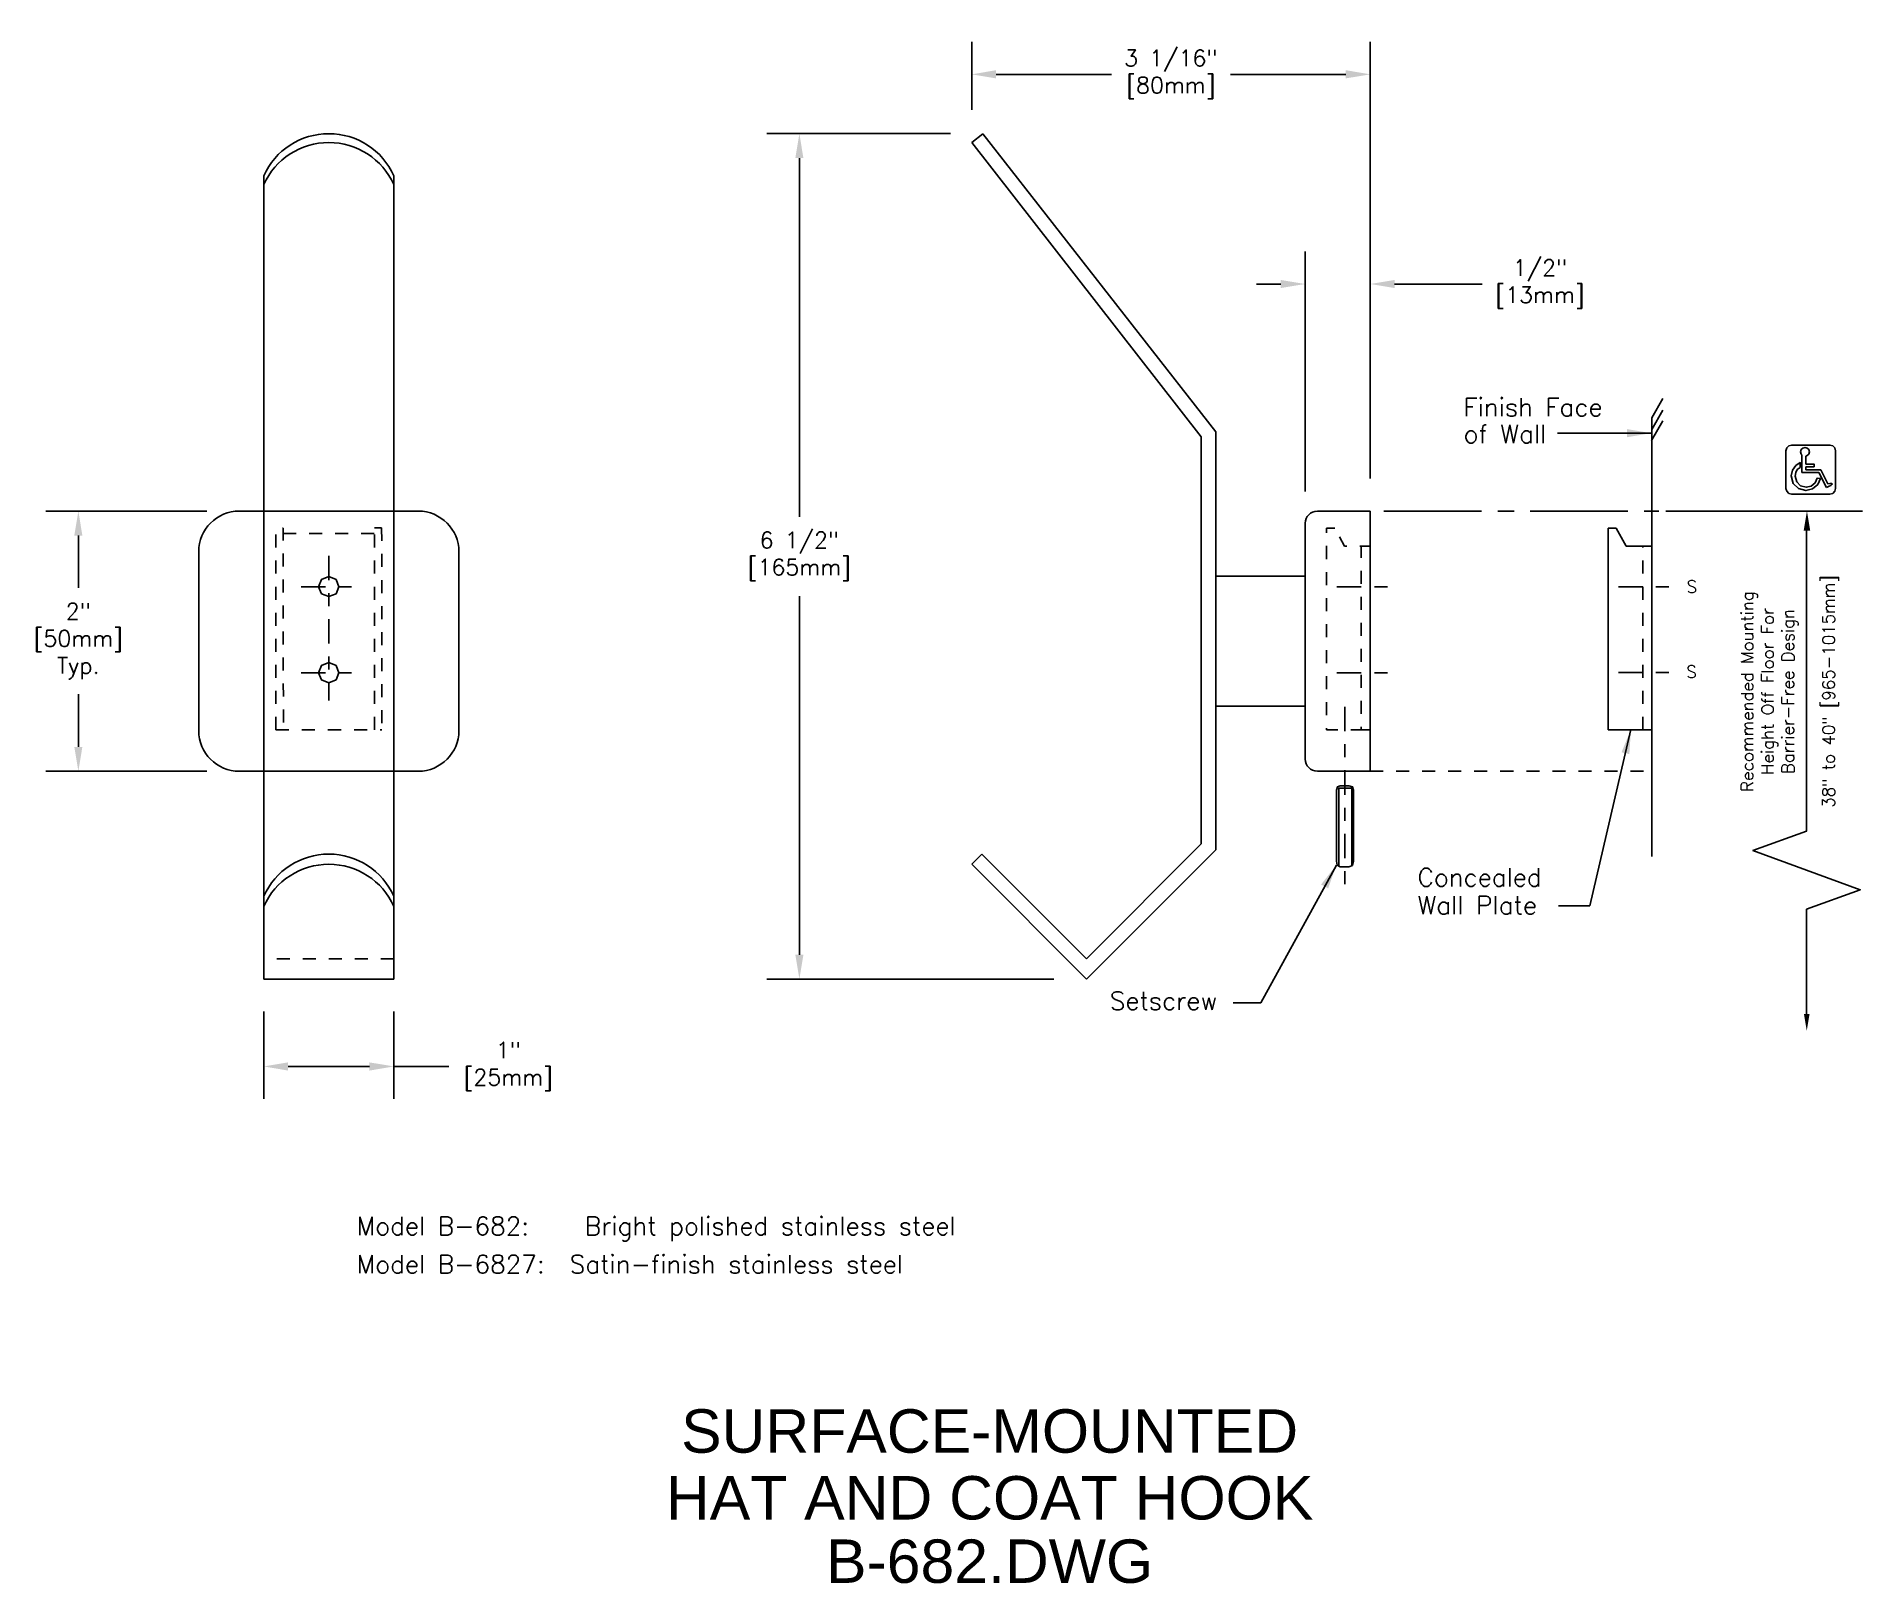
# Model space of a CAD drawing. Extents: x 0.1 to 14.1, y 0.1 to 12.
import ezdxf
from ezdxf.enums import TextEntityAlignment as Align

# ---------------------------------------------------------------- set-up
doc = ezdxf.new("R2010")
doc.units = 0
doc.header["$MEASUREMENT"] = 0
doc.header["$PDMODE"] = 35
doc.header["$PDSIZE"] = 0.000315
for name, pattern in [('CENTER2', [1.125, 0.75, -0.125, 0.125, -0.125]), ('DOT', [0.25, 0, -0.25]), ('HIDDEN2', [0.1875, 0.125, -0.0625])]:
    doc.linetypes.add(name, pattern=pattern)
doc.layers.get('0').update_dxf_attribs({"linetype": 'CONTINUOUS'})
doc.layers.get('DEFPOINTS').update_dxf_attribs({"linetype": 'CONTINUOUS'})
for name, color, linetype in [('DETAIL', 4, 'CONTINUOUS'), ('DIM', 1, 'CONTINUOUS'), ('TEXT', 2, 'CONTINUOUS')]:
    doc.layers.add(name, color=color, linetype=linetype)
doc.styles.add('ARIAL_5', font='arial.ttf', dxfattribs={"height": 5})
doc.styles.add('DIM_S_5', font='simplex.shx', dxfattribs={"height": 0.125})
doc.styles.add('DIM_S_8', font='simplex.shx', dxfattribs={"height": 0.375})
doc.dimstyles.new('DIM_S_7', dxfattribs={"dimtxt": 0.12, "dimasz": 0.1875, "dimexe": 0.25, "dimexo": 0.25, "dimgap": 0.09375, "dimtad": 0, "dimtih": 1, "dimtoh": 1, "dimdec": 4, "dimzin": 4, "dimtxsty": 'DIM_S_5', "dimcen": 0.09375, "dimaunit": 1, "dimazin": 3, "dimtfac": 1, "dimtdec": 4, "dimtofl": 0, "dimtmove": 0, "dimatfit": 3, "dimtolj": 1, "dimtzin": 0})

# ---------------------------------------------------------------- blocks, each defined once
blk = doc.blocks.new('TBLK_TX')
blk = doc.blocks.new('*D2')
at = {"color": 0, "linetype": 'BYBLOCK'}
for p, q in [((7.11, 11.25), (5.699, 11.25)), ((5.949, 11.062), (5.949, 8.305)), ((5.949, 4.937), (5.949, 7.695)), ((7.905, 4.75), (5.699, 4.75))]:
    blk.add_line(p, q, dxfattribs=at)
for points in [[(5.918, 11.062), (5.98, 11.062), (5.949, 11.25)], [(5.918, 4.937), (5.98, 4.937), (5.949, 4.75)]]:
    blk.add_solid(points, dxfattribs=at)
at = {"layer": 'DEFPOINTS', "color": 0, "linetype": 'BYBLOCK'}
for p in [(7.36, 11.25), (5.949, 4.75), (8.155, 4.75)]:
    blk.add_point(p, dxfattribs=at)
at = {"color": 0, "linetype": 'BYBLOCK', "insert": (5.949, 8), "char_height": 0.125, "attachment_point": 5, "style": 'DIM_S_5'}
blk.add_mtext('\\A1;6 1/2"\\P[165mm]', dxfattribs=at)
blk = doc.blocks.new('*D3')
at = {"color": 0, "linetype": 'BYBLOCK'}
for p, q in [((1.833, 4.5), (1.833, 3.828)), ((2.833, 4.5), (2.833, 3.828)), ((2.02, 4.078), (2.645, 4.078)), ((2.833, 4.078), (3.255, 4.078))]:
    blk.add_line(p, q, dxfattribs=at)
for points in [[(2.02, 4.109), (2.02, 4.046), (1.833, 4.078)], [(2.645, 4.109), (2.645, 4.046), (2.833, 4.078)]]:
    blk.add_solid(points, dxfattribs=at)
at = {"layer": 'DEFPOINTS', "color": 0, "linetype": 'BYBLOCK'}
for p in [(1.833, 4.75), (2.833, 4.75), (2.833, 4.078)]:
    blk.add_point(p, dxfattribs=at)
at = {"color": 0, "linetype": 'BYBLOCK', "insert": (3.712, 4.078), "char_height": 0.125, "attachment_point": 5, "style": 'DIM_S_5'}
blk.add_mtext('\\A1;1"\\P[25mm]', dxfattribs=at)
blk = doc.blocks.new('*D4')
at = {"color": 0, "linetype": 'BYBLOCK'}
for p, q in [((1.395, 8.348), (0.158, 8.348)), ((0.408, 8.16), (0.408, 7.757)), ((0.408, 6.535), (0.408, 6.939)), ((1.395, 6.348), (0.158, 6.348))]:
    blk.add_line(p, q, dxfattribs=at)
for points in [[(0.377, 8.16), (0.439, 8.16), (0.408, 8.348)], [(0.377, 6.535), (0.439, 6.535), (0.408, 6.348)]]:
    blk.add_solid(points, dxfattribs=at)
at = {"layer": 'DEFPOINTS', "color": 0, "linetype": 'BYBLOCK'}
for p in [(1.645, 8.348), (0.408, 6.348), (1.645, 6.348)]:
    blk.add_point(p, dxfattribs=at)
at = {"color": 0, "linetype": 'BYBLOCK', "insert": (0.408, 7.348), "char_height": 0.125, "attachment_point": 5, "style": 'DIM_S_5'}
blk.add_mtext('\\A1;2"\\P[50mm]\\PTyp.', dxfattribs=at)
blk = doc.blocks.new('*D5')
at = {"color": 0, "linetype": 'BYBLOCK'}
for p, q in [((7.273, 11.432), (7.273, 11.956)), ((10.336, 8.598), (10.336, 11.956)), ((7.461, 11.706), (8.348, 11.706)), ((10.148, 11.706), (9.261, 11.706))]:
    blk.add_line(p, q, dxfattribs=at)
for points in [[(7.461, 11.738), (7.461, 11.675), (7.273, 11.706)], [(10.148, 11.738), (10.148, 11.675), (10.336, 11.706)]]:
    blk.add_solid(points, dxfattribs=at)
at = {"layer": 'DEFPOINTS', "color": 0, "linetype": 'BYBLOCK'}
for p in [(10.336, 11.706), (7.273, 11.182), (10.336, 8.348)]:
    blk.add_point(p, dxfattribs=at)
at = {"color": 0, "linetype": 'BYBLOCK', "insert": (8.804, 11.706), "char_height": 0.125, "attachment_point": 5, "style": 'DIM_S_5'}
blk.add_mtext('\\A1;3 1/16"\\P[80mm]', dxfattribs=at)
blk = doc.blocks.new('*D6')
at = {"color": 0, "linetype": 'BYBLOCK'}
for p, q in [((9.836, 8.498), (9.836, 10.344)), ((10.336, 8.598), (10.336, 10.344)), ((9.648, 10.094), (9.461, 10.094)), ((10.523, 10.094), (11.196, 10.094))]:
    blk.add_line(p, q, dxfattribs=at)
for points in [[(9.648, 10.125), (9.648, 10.063), (9.836, 10.094)], [(10.523, 10.125), (10.523, 10.063), (10.336, 10.094)]]:
    blk.add_solid(points, dxfattribs=at)
at = {"layer": 'DEFPOINTS', "color": 0, "linetype": 'BYBLOCK'}
for p in [(10.336, 10.094), (10.336, 8.348), (9.836, 8.248)]:
    blk.add_point(p, dxfattribs=at)
at = {"color": 0, "linetype": 'BYBLOCK', "insert": (11.641, 10.094), "char_height": 0.125, "attachment_point": 5, "style": 'DIM_S_5'}
blk.add_mtext('\\A1;1/2"\\P[13mm]', dxfattribs=at)
blk = doc.blocks.new('ADA')
at = {"layer": 'DETAIL', "linetype": 'CONTINUOUS'}
for p, q in [((1.017, 0.853), (0.492, 0.853)), ((1.261, 0.358), (1.017, 0.853)), ((1.215, 0.235), (1.3, 0.278)), ((1.3, 0.278), (1.299, 0.282))]:
    blk.add_line(p, q, dxfattribs=at)
for points in [[(1.328, 0), (1.431, 0.028), (1.503, 0.1), (1.531, 0.202), (1.531, 1.514), (1.503, 1.616), (1.431, 1.688), (1.328, 1.716), (0, 1.716), (-0.102, 1.688), (-0.175, 1.616), (-0.203, 1.514), (-0.203, 0.202), (-0.175, 0.1), (-0.102, 0.028), (0, 0)], [(0.997, 0.551), (0.905, 0.333), (0.727, 0.181), (0.491, 0.125), (0.233, 0.194), (0.049, 0.378), (-0.021, 0.635), (0.026, 0.833), (0.142, 1), (0.293, 1.1), (0.295, 0.934), (0.193, 0.86), (0.137, 0.758), (0.12, 0.624), (0.172, 0.431), (0.31, 0.294), (0.504, 0.242), (0.68, 0.282), (0.814, 0.393), (0.883, 0.555)]]:
    blk.add_lwpolyline(points, close=True, dxfattribs=at)
for points in [[(0.492, 1.332), (0.54, 1.345), (0.595, 1.4), (0.616, 1.477), (0.595, 1.554), (0.54, 1.609), (0.463, 1.629), (0.386, 1.609), (0.331, 1.554), (0.31, 1.477), (0.331, 1.4), (0.355, 1.376)], [(0.355, 1.376), (0.355, 0.757)], [(0.492, 1.051), (0.492, 1.332)], [(0.355, 0.757), (0.492, 0.757)], [(0.492, 0.955), (0.78, 0.955), (0.78, 1.051), (0.492, 1.051)], [(0.492, 0.853), (0.492, 0.955)], [(0.492, 0.757), (0.948, 0.757)], [(0.948, 0.757), (1.215, 0.235)], [(1.299, 0.282), (1.359, 0.307), (1.398, 0.335), (1.407, 0.361), (1.382, 0.375), (1.329, 0.374), (1.261, 0.358)]]:
    blk.add_lwpolyline(points, dxfattribs=at)

msp = doc.modelspace()

# ---------------------------------------------------------------- linework, layer by layer
at = {"layer": 'DETAIL', "linetype": 'CONTINUOUS'}
for p, q in [((7.36004, 11.24992), (7.27311, 11.18212)), ((9.14811, 8.95733), (7.36004, 11.24992)), ((9.03788, 8.91942), (7.27311, 11.18212)), ((1.8327, 4.74992), (1.8327, 10.92619)), ((2.8327, 4.74992), (2.8327, 10.92619)), ((12.49983, 9.06375), (12.49983, 5.69307)), ((9.03788, 8.91942), (9.03788, 5.7882)), ((9.14811, 8.95733), (9.14811, 5.74253)), ((3.0202, 8.34784), (1.6452, 8.34784)), ((10.33561, 8.34784), (9.92936, 8.34784)), ((10.33561, 6.34784), (10.33561, 8.34784)), ((9.83561, 6.44159), (9.83561, 8.25409)), ((9.83561, 8.24756), (9.83561, 6.4523)), ((12.16418, 8.21679), (12.16418, 6.66679)), ((12.22693, 8.21679), (12.30206, 8.07799)), ((1.3327, 8.03534), (1.3327, 6.66034)), ((3.3327, 6.66034), (3.3327, 8.03534)), ((12.4302, 8.07799), (12.30206, 8.07799)), ((9.83561, 7.84784), (9.14811, 7.84784)), ((9.83561, 6.84784), (9.14811, 6.84784)), ((12.16418, 6.66679), (12.4302, 6.66679)), ((3.0202, 6.34784), (1.6452, 6.34784)), ((9.92936, 6.34784), (10.33561, 6.34784)), ((8.1555, 4.90581), (9.03788, 5.7882)), ((7.27311, 5.6323), (7.35106, 5.71025)), ((8.1555, 4.74992), (7.27311, 5.6323)), ((8.1555, 4.90581), (7.35106, 5.71025)), ((8.1555, 4.74992), (9.14811, 5.74253)), ((2.8327, 4.74992), (1.8327, 4.74992))]:
    msp.add_line(p, q, dxfattribs=at)
at = {"layer": 'DETAIL', "linetype": 'CENTER2', "ltscale": 0.25}
for p, q in [((2.3327, 8.00435), (2.3327, 6.89275)), ((2.12007, 7.76679), (2.54532, 7.76679)), ((10.07987, 7.76537), (10.52311, 7.76537)), ((12.24409, 7.76679), (12.68733, 7.76679)), ((2.12007, 7.10537), (2.54532, 7.10537)), ((10.07987, 7.10537), (10.52311, 7.10537)), ((12.24409, 7.10679), (12.68733, 7.10679))]:
    msp.add_line(p, q, dxfattribs=at)
at = {"layer": 'DETAIL', "linetype": 'HIDDEN2', "ltscale": 0.5}
for p, q in [((12.4302, 6.66679), (12.4302, 8.07799)), ((1.92645, 6.66679), (2.74034, 6.66679)), ((2.8327, 4.90581), (1.8327, 4.90581))]:
    msp.add_line(p, q, dxfattribs=at)
at = {"layer": 'DETAIL', "linetype": 'DOT', "ltscale": 0.25}
msp.add_line((10.33561, 6.34784), (12.49983, 6.34784), dxfattribs=at)
at = {"layer": 'DETAIL', "linetype": 'CONTINUOUS'}
for points in [[(12.49983, 9.06375), (12.58479, 9.21417)], [(12.49983, 8.97461), (12.58479, 9.12503)], [(12.49844, 8.89105), (12.5834, 9.04146)], [(12.22693, 8.21679), (12.16418, 8.21679)], [(12.43159, 8.07799), (12.49983, 8.07799)], [(2.3327, 7.84478), (2.27699, 7.8225), (2.2547, 7.76679), (2.27699, 7.71247), (2.3327, 7.69019), (2.38841, 7.71247), (2.41069, 7.76679), (2.38841, 7.8225), (2.3327, 7.84478)], [(2.3327, 7.18336), (2.27699, 7.16108), (2.2547, 7.10537), (2.27699, 7.04966), (2.3327, 7.02738), (2.38841, 7.04966), (2.41069, 7.10537), (2.38841, 7.16108), (2.3327, 7.18336)], [(12.4302, 6.66679), (12.49983, 6.66679)], [(10.20748, 5.65564), (10.20748, 6.20299), (10.19912, 6.22806), (10.17266, 6.23503), (10.10581, 6.23503), (10.08492, 6.22806), (10.07656, 6.20299), (10.07656, 5.65564), (10.08213, 5.625), (10.10581, 5.61385), (10.17266, 5.61385), (10.19912, 5.6236), (10.20748, 5.65564)], [(10.19355, 5.6236), (10.19355, 6.21831), (10.09467, 6.21831), (10.09467, 5.61803)]]:
    msp.add_lwpolyline(points, dxfattribs=at)
at = {"layer": 'DETAIL', "linetype": 'HIDDEN2', "ltscale": 0.5, "flags": 128}
msp.add_lwpolyline([(1.92645, 6.66679), (1.92645, 8.21679), (1.98216, 8.21679), (1.98355, 6.66679)], dxfattribs=at)
at = {"layer": 'DETAIL', "linetype": 'HIDDEN2', "ltscale": 0.5}
for points in [[(1.9822, 8.17481), (2.68324, 8.17653)], [(2.68324, 6.66679), (2.68324, 8.21806), (2.73895, 8.21806), (2.74034, 6.66679)], [(10.26737, 8.07799), (10.33561, 8.07799)], [(10.26598, 6.66679), (10.33561, 6.66679)]]:
    msp.add_lwpolyline(points, dxfattribs=at)
at = {"layer": 'DETAIL', "linetype": 'HIDDEN2', "ltscale": 0.5, "flags": 128}
msp.add_lwpolyline([(10.06271, 8.21679), (9.99996, 8.21679), (9.99996, 6.66679), (10.26598, 6.66679), (10.26598, 8.07799), (10.13784, 8.07799)], close=True, dxfattribs=at)
at = {"layer": 'DETAIL', "linetype": 'CENTER2', "ltscale": 0.25}
msp.add_lwpolyline([(10.14063, 6.84228), (10.14063, 5.46761)], dxfattribs=at)
at = {"layer": 'DETAIL', "linetype": 'CONTINUOUS'}
for centre, radius, start, end in [((2.3327, 10.70192), 0.54799, 24.157991, 155.842009), ((2.3327, 10.63413), 0.54799, 24.157991, 155.842009), ((1.6452, 8.03534), 0.3125, 90, 180), ((3.0202, 8.03534), 0.3125, 0, 90), ((9.92936, 8.25409), 0.09375, 90, 180), ((1.6452, 6.66034), 0.3125, 180, 270), ((3.0202, 6.66034), 0.3125, 270, 360), ((9.92936, 6.44159), 0.09375, 180, 270), ((2.3327, 5.16225), 0.54799, 24.157991, 155.842009), ((2.3327, 5.0843), 0.54799, 24.157991, 155.842009)]:
    msp.add_arc(centre, radius, start, end, dxfattribs=at)
at = {"layer": 'DIM', "linetype": 'CENTER2'}
msp.add_line((10.44079, 8.34802), (12.5539, 8.34802), dxfattribs=at)
at = {"layer": 'DIM', "linetype": 'CONTINUOUS'}
msp.add_line((12.60715, 8.34777), (14.11866, 8.34777), dxfattribs=at)
msp.add_lwpolyline([(13.68941, 4.48055), (13.68941, 5.28698), (14.10153, 5.43698), (13.27729, 5.73698), (13.68941, 5.88698), (13.68941, 8.20152)], dxfattribs=at)
for points in [[(13.66699, 8.19832), (13.71676, 8.19832), (13.69188, 8.34762)], [(13.66891, 4.48135), (13.71218, 4.48135), (13.69054, 4.35155)]]:
    msp.add_solid(points, dxfattribs=at)

# ---------------------------------------------------------------- block references
at = {"linetype": 'CONTINUOUS', "xscale": 0.2202759850241858, "yscale": 0.2202759850241867, "zscale": 0.2202759850241866}
msp.add_blockref('ADA', (13.57527, 8.47802), dxfattribs=at)
at = {"layer": 'TEXT', "linetype": 'CONTINUOUS'}
ref = msp.add_blockref('TBLK_TX', (7.41094, 1.59511), dxfattribs=dict(at, xscale=0.06677798400000001, yscale=0.06677798400000001, zscale=0.06677798400000001))
ref.add_attrib('DWG_NAME', 'SURFACE-MOUNTED', dxfattribs={"layer": '0', "height": 0.3338899, "style": 'ARIAL_5'}).set_placement((7.41094, 1.10779), align=Align.CENTER)
ref = msp.add_blockref('TBLK_TX', (7.41094, 0.59422), dxfattribs=dict(at, xscale=0.06677798400000001, yscale=0.06677798400000001, zscale=0.06677798400000001))
ref.add_attrib('TITLE', 'HAT AND COAT HOOK', dxfattribs={"layer": '0', "height": 0.3338899, "style": 'ARIAL_5'}).set_placement((7.41094, 0.59422), align=Align.CENTER)
ref.add_attrib('DWG_NAME', 'B-682.DWG', dxfattribs={"layer": '0', "height": 0.33389, "style": 'ARIAL_5'}).set_placement((7.41094, 0.10691), align=Align.CENTER)

# ---------------------------------------------------------------- texts
at = {"layer": 'DIM', "linetype": 'CONTINUOUS', "style": 'DIM_S_5'}
for s, height, p in [('Finish Face', 0.14, (11.05254, 9.07738)), ('of Wall', 0.14, (11.05372, 8.87049)), ('S', 0.09375, (12.76773, 7.71989)), ('S', 0.09375, (12.76508, 7.06587)), ('Concealed', 0.14, (10.6996, 5.46215)), ('Wall Plate', 0.14, (10.6996, 5.24763)), ('Setscrew', 0.14, (8.33431, 4.51256)), ('Model B-682:   Bright polished stainless steel', 0.14, (2.54612, 2.78106)), ('Model B-6827:  Satin-finish stainless steel', 0.14, (2.54612, 2.48736))]:
    msp.add_text(s, height=height, dxfattribs=at).set_placement(p)
at = {"layer": 'DIM', "linetype": 'CONTINUOUS', "insert": (13.56116, 6.96097), "char_height": 0.09375, "attachment_point": 5, "rotation": 90, "style": 'DIM_S_8'}
msp.add_mtext('Recommended Mounting\\PHeight Off Floor For \\PBarrier-Free Design\\P\\P38" to 40" [965-1015mm]', dxfattribs=at)

# ---------------------------------------------------------------- dimensions: what is measured, and where the dimension line sits
at = {"layer": 'DIM', "linetype": 'CONTINUOUS'}
dim = msp.add_linear_dim(base=(10.33561, 11.70629), p1=(7.27311, 11.18212), p2=(10.33561, 8.34784), text='<>\\P[80mm]', dimstyle='DIM_S_7', override={"dimpost": '"'}, dxfattribs=at)
dim.commit()
dim.dimension.update_dxf_attribs({"geometry": '*D5', "text_midpoint": (8.80436, 11.70629)})
for base, p1, p2, text, picture, middle in [((5.94891, 4.74992), (7.36004, 11.24992), (8.1555, 4.74992), '<>\\P[165mm]', '*D2', (5.94891, 7.99992)), ((0.40801, 6.34784), (1.6452, 8.34784), (1.6452, 6.34784), '<>\\P[50mm]\\PTyp.', '*D4', (0.40801, 7.34784))]:
    dim = msp.add_linear_dim(base=base, p1=p1, p2=p2, angle=90, text=text, dimstyle='DIM_S_7', override={"dimpost": '"'}, dxfattribs=at)
    dim.commit()
    dim.dimension.update_dxf_attribs({"geometry": picture, "text_midpoint": middle})
for base, p1, p2, text, picture, middle in [((10.33561, 10.09418), (9.83561, 8.24756), (10.33561, 8.34784), '<>\\P[13mm]', '*D6', (11.64067, 10.09418)), ((2.8327, 4.07757), (1.8327, 4.74992), (2.8327, 4.74992), '<>\\P[25mm]', '*D3', (3.71216, 4.07757))]:
    dim = msp.add_linear_dim(base=base, p1=p1, p2=p2, text=text, dimstyle='DIM_S_7', override={"dimpost": '"'}, dxfattribs=at)
    dim.commit()
    dim.dimension.update_dxf_attribs({"geometry": picture, "text_midpoint": middle, "dimtype": 160})

# ---------------------------------------------------------------- leaders
for points in [[(12.4976, 8.94709), (11.77439, 8.94709)], [(12.33963, 6.66882), (12.02295, 5.31243), (11.78175, 5.31243)], [(10.07575, 5.62633), (9.4942, 4.56733), (9.28344, 4.56733)]]:
    msp.add_leader(points, dimstyle='DIM_S_7', dxfattribs=at)

doc.saveas('drawing.dxf')
